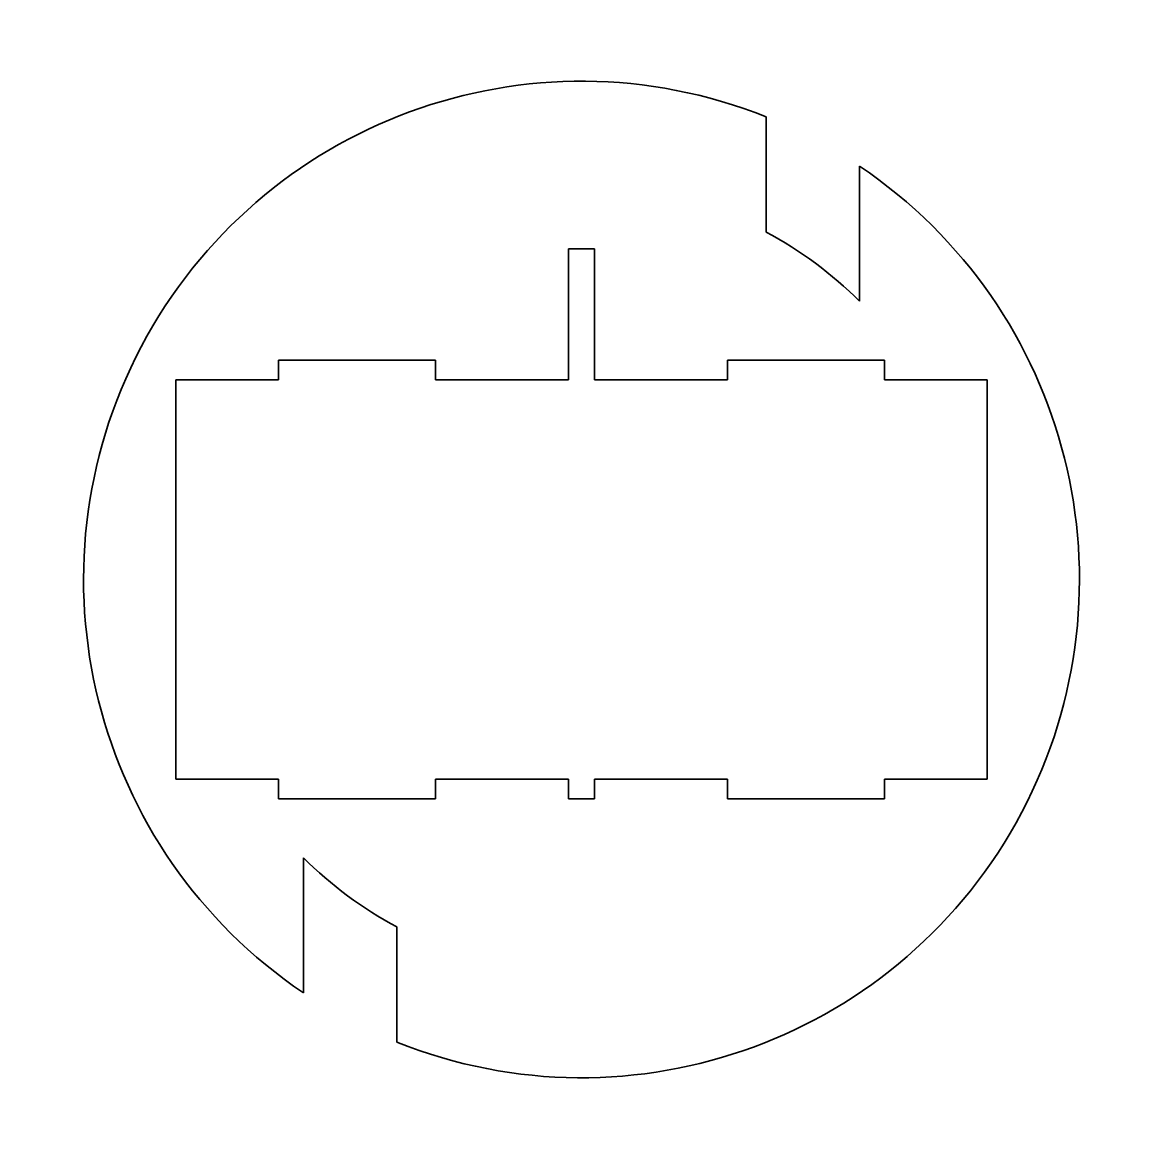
# Model space of a CAD drawing. Header units: millimetres. Extents: x -4.7 to 80.8, y -4.5 to 80.6.
import ezdxf

# ---------------------------------------------------------------- set-up
doc = ezdxf.new("R2010")
doc.units = ezdxf.units.MM
doc.layers.add('SIMUMAK Visible (ISO)', color=7, linetype='Continuous', lineweight=35)

# ---------------------------------------------------------------- blocks, each defined once
blk = doc.blocks.new('GLD-SMT-03-LZAROT002_Sheet_2_GLD-SMT-03-LZAROT002')
at = {"layer": 'SIMUMAK Visible (ISO)'}
for p, q in [((14.108, 26.533), (14.108, 35.338)), ((21.249, 31.564), (21.249, 21.249)), ((-1, 25.25), (1, 25.25)), ((-1, 15.25), (-1, 25.25)), ((1, 25.25), (1, 15.25)), ((-23.15, 16.75), (-11.15, 16.75)), ((-23.15, 15.25), (-23.15, 16.75)), ((-11.15, 16.75), (-11.15, 15.25)), ((11.15, 15.25), (11.15, 16.75)), ((11.15, 16.75), (23.15, 16.75)), ((23.15, 16.75), (23.15, 15.25)), ((-31, -15.25), (-31, 15.25)), ((-31, 15.25), (-23.15, 15.25)), ((-11.15, 15.25), (-1, 15.25)), ((1, 15.25), (11.15, 15.25)), ((23.15, 15.25), (31, 15.25)), ((31, 15.25), (31, -15.25)), ((-23.15, -15.25), (-31, -15.25)), ((-23.15, -16.75), (-23.15, -15.25)), ((-11.15, -15.25), (-11.15, -16.75)), ((-1, -15.25), (-11.15, -15.25)), ((-1, -16.75), (-1, -15.25)), ((1, -15.25), (1, -16.75)), ((11.15, -15.25), (1, -15.25)), ((11.15, -16.75), (11.15, -15.25)), ((23.15, -15.25), (23.15, -16.75)), ((31, -15.25), (23.15, -15.25)), ((-11.15, -16.75), (-23.15, -16.75)), ((1, -16.75), (-1, -16.75)), ((23.15, -16.75), (11.15, -16.75)), ((-21.249, -31.564), (-21.249, -21.249)), ((-14.108, -26.533), (-14.108, -35.338))]:
    blk.add_line(p, q, dxfattribs=at)
at = {"layer": 'SIMUMAK Visible (ISO)', "extrusion": (0, 0, -1)}
for start, end in [(303.94783, 111.76282), (123.94783, 291.76282)]:
    blk.add_arc((0, 0), 38.05, start, end, dxfattribs=at)
at = {"layer": 'SIMUMAK Visible (ISO)'}
for start, end in [(45, 62), (225, 242)]:
    blk.add_arc((0, 0), 30.05, start, end, dxfattribs=at)

msp = doc.modelspace()

# ---------------------------------------------------------------- block references
msp.add_blockref('GLD-SMT-03-LZAROT002_Sheet_2_GLD-SMT-03-LZAROT002', (38.026, 38.017))

doc.saveas('drawing.dxf')
